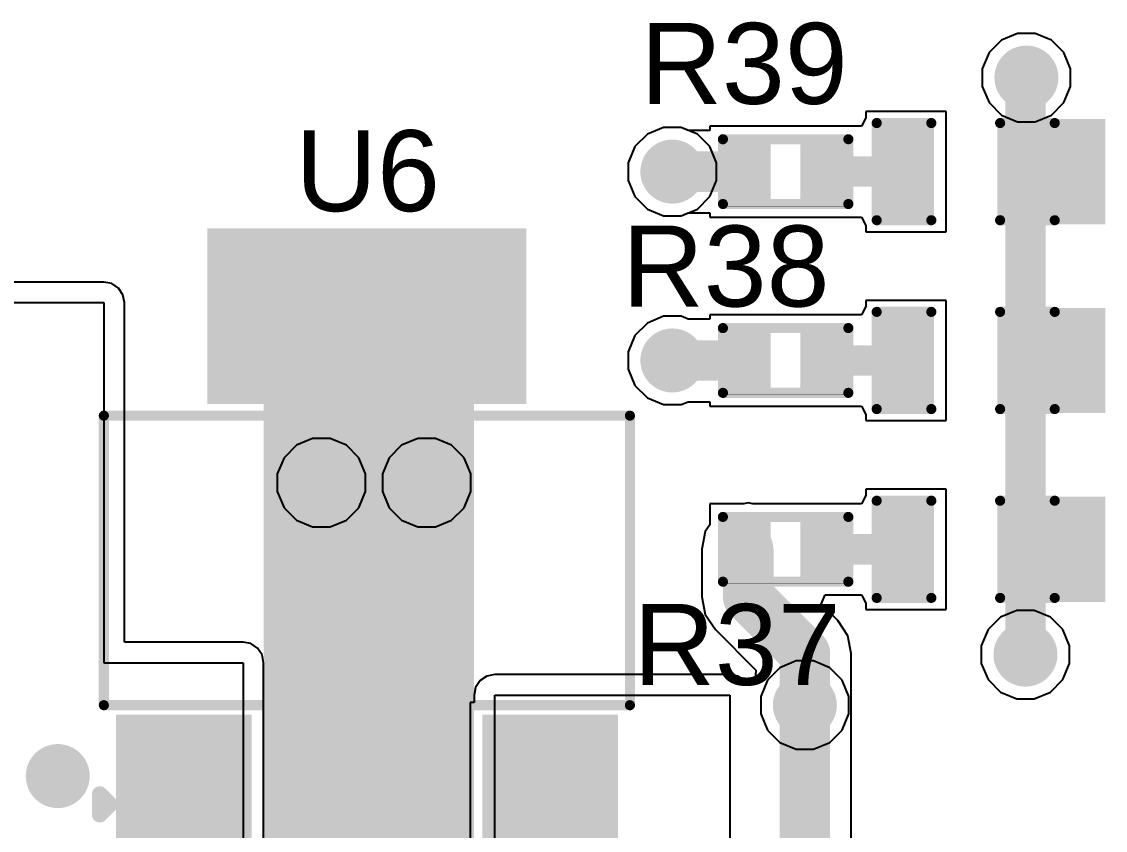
# Model space of a CAD drawing. Header units: millimetres. Extents: x 0 to 5423, y 0 to 5425.
# Drawn here: x 89.95 to 103.56, y 74.2 to 84.34 of the extents above; entities that cross this region are included whole.
import ezdxf

# ---------------------------------------------------------------- set-up
doc = ezdxf.new("R2010")
doc.units = ezdxf.units.MM
for name, color, linetype in [('BottomLayer', 5, 'Continuous'), ('BottomSolder', 6, 'Continuous'), ('TopLayer', 1, 'Continuous'), ('TopOverlay', 2, 'Continuous'), ('TopPaste', 8, 'Continuous'), ('TopSolder', 216, 'Continuous'), ('ViaHoleLayer', 16, 'Continuous')]:
    doc.layers.add(name, color=color, linetype=linetype)
doc.styles.add('Arial', font='', dxfattribs={"height": 0.2})
doc.styles.get('Arial').set_extended_font_data('Arial')

# ---------------------------------------------------------------- blocks, each defined once
blk = doc.blocks.new('LED_0603_15')
at = {"layer": 'TopLayer'}
for points in [[(-0.999998, 0.5000002699999999), (-0.499999, 0.5000002699999999), (-0.499999, -0.5000002699999999), (-0.999998, -0.5000002699999999)], [(0.50000154, 0.5000002699999999), (1.00000054, 0.5000002699999999), (1.00000054, -0.5000002699999999), (0.50000154, -0.5000002699999999)]]:
    blk.add_hatch(color=1, dxfattribs=at).paths.add_polyline_path(points)
at = {"layer": 'TopOverlay'}
blk.add_hatch(color=2, dxfattribs=at).paths.add_polyline_path([(1.11759492, -0.6603822199999999), (1.75258984, -0.6603822199999999), (1.75258984, 0.66041778), (1.11759492, 0.66041778)])
at = {"layer": 'TopPaste'}
for points in [[(-0.999998, 0.5000002699999999), (-0.499999, 0.5000002699999999), (-0.499999, -0.5000002699999999), (-0.999998, -0.5000002699999999)], [(0.50000154, 0.5000002699999999), (1.00000054, 0.5000002699999999), (1.00000054, -0.5000002699999999), (0.50000154, -0.5000002699999999)]]:
    blk.add_hatch(color=8, dxfattribs=at).paths.add_polyline_path(points)
at = {"layer": 'TopSolder'}
for points in [[(-1.101598, 0.6016002699999999), (-0.398399, 0.6016002699999999), (-0.398399, -0.6016002699999999), (-1.101598, -0.6016002699999999)], [(0.39840154, 0.6016002699999999), (1.10160054, 0.6016002699999999), (1.10160054, -0.6016002699999999), (0.39840154, -0.6016002699999999)]]:
    blk.add_hatch(color=216, dxfattribs=at).paths.add_polyline_path(points)
at = {"layer": 'TopOverlay', "const_width": 0.127}
for points in [[(-1.1176, -0.6096), (-1.1176, 0.6096)], [(-1.1176, 0.6096), (-0.4318, 0.6096)], [(0.4318, 0.6096), (1.11760254, 0.6096)], [(1.11760254, -0.6096), (1.11760254, 0.6096)], [(-1.1176, -0.6096), (-0.4318, -0.6096)], [(0.4318, -0.6096), (1.11760254, -0.6096)]]:
    blk.add_lwpolyline(points, dxfattribs=at)
at = {"layer": 'TopOverlay', "const_width": 0.0635}
for points in [[(-1.14935, 0.6096, 1), (-1.08585, 0.6096, 1)], [(-1.14935, 0.6096, 1), (-1.08585, 0.6096, 1)], [(-0.46355, 0.6096, 1), (-0.40005, 0.6096, 1)], [(0.40005, 0.6096, 1), (0.46355, 0.6096, 1)], [(1.08585254, 0.6096, 1), (1.14935254, 0.6096, 1)], [(1.08585254, 0.6096, 1), (1.14935254, 0.6096, 1)], [(-1.14935, -0.6096, 1), (-1.08585, -0.6096, 1)], [(-1.14935, -0.6096, 1), (-1.08585, -0.6096, 1)], [(-0.46355, -0.6096, 1), (-0.40005, -0.6096, 1)], [(0.40005, -0.6096, 1), (0.46355, -0.6096, 1)], [(1.08585254, -0.6096, 1), (1.14935254, -0.6096, 1)], [(1.08585254, -0.6096, 1), (1.14935254, -0.6096, 1)]]:
    blk.add_lwpolyline(points, format="xyb", close=True, dxfattribs=at)
blk = doc.blocks.new('LED_0603_16')
at = {"layer": 'TopLayer'}
for points in [[(-0.999998, 0.5000002699999999), (-0.499999, 0.5000002699999999), (-0.499999, -0.5000002699999999), (-0.999998, -0.5000002699999999)], [(0.50000154, 0.5000002699999999), (1.00000054, 0.5000002699999999), (1.00000054, -0.5000002699999999), (0.50000154, -0.5000002699999999)]]:
    blk.add_hatch(color=1, dxfattribs=at).paths.add_polyline_path(points)
at = {"layer": 'TopOverlay'}
blk.add_hatch(color=2, dxfattribs=at).paths.add_polyline_path([(1.11760254, -0.6604), (1.75259746, -0.6604), (1.75259746, 0.6604), (1.11760254, 0.6604)])
at = {"layer": 'TopPaste'}
for points in [[(-0.999998, 0.5000002699999999), (-0.499999, 0.5000002699999999), (-0.499999, -0.5000002699999999), (-0.999998, -0.5000002699999999)], [(0.50000154, 0.5000002699999999), (1.00000054, 0.5000002699999999), (1.00000054, -0.5000002699999999), (0.50000154, -0.5000002699999999)]]:
    blk.add_hatch(color=8, dxfattribs=at).paths.add_polyline_path(points)
at = {"layer": 'TopSolder'}
for points in [[(-1.101598, 0.6016002699999999), (-0.398399, 0.6016002699999999), (-0.398399, -0.6016002699999999), (-1.101598, -0.6016002699999999)], [(0.39840154, 0.6016002699999999), (1.10160054, 0.6016002699999999), (1.10160054, -0.6016002699999999), (0.39840154, -0.6016002699999999)]]:
    blk.add_hatch(color=216, dxfattribs=at).paths.add_polyline_path(points)
at = {"layer": 'TopOverlay', "const_width": 0.127}
for points in [[(-1.1176, -0.6096), (-1.1176, 0.6096)], [(-1.1176, 0.6096), (-0.4318, 0.6096)], [(0.4318, 0.6096), (1.11760254, 0.6096)], [(1.11760254, -0.6096), (1.11760254, 0.6096)], [(-1.1176, -0.6096), (-0.4318, -0.6096)], [(0.4318, -0.6096), (1.11760254, -0.6096)]]:
    blk.add_lwpolyline(points, dxfattribs=at)
at = {"layer": 'TopOverlay', "const_width": 0.0635}
for points in [[(-1.14935, 0.6096, 1), (-1.08585, 0.6096, 1)], [(-1.14935, 0.6096, 1), (-1.08585, 0.6096, 1)], [(-0.46355, 0.6096, 1), (-0.40005, 0.6096, 1)], [(0.40005, 0.6096, 1), (0.46355, 0.6096, 1)], [(1.08585254, 0.6096, 1), (1.14935254, 0.6096, 1)], [(1.08585254, 0.6096, 1), (1.14935254, 0.6096, 1)], [(-1.14935, -0.6096, 1), (-1.08585, -0.6096, 1)], [(-1.14935, -0.6096, 1), (-1.08585, -0.6096, 1)], [(-0.46355, -0.6096, 1), (-0.40005, -0.6096, 1)], [(0.40005, -0.6096, 1), (0.46355, -0.6096, 1)], [(1.08585254, -0.6096, 1), (1.14935254, -0.6096, 1)], [(1.08585254, -0.6096, 1), (1.14935254, -0.6096, 1)]]:
    blk.add_lwpolyline(points, format="xyb", close=True, dxfattribs=at)
blk = doc.blocks.new('LED_0603_17')
at = {"layer": 'TopLayer'}
for points in [[(-0.999998, 0.5000002699999999), (-0.499999, 0.5000002699999999), (-0.499999, -0.5000002699999999), (-0.999998, -0.5000002699999999)], [(0.50000154, 0.5000002699999999), (1.00000054, 0.5000002699999999), (1.00000054, -0.5000002699999999), (0.50000154, -0.5000002699999999)]]:
    blk.add_hatch(color=1, dxfattribs=at).paths.add_polyline_path(points)
at = {"layer": 'TopOverlay'}
blk.add_hatch(color=2, dxfattribs=at).paths.add_polyline_path([(1.11760254, -0.6604), (1.75259746, -0.6604), (1.75259746, 0.6604), (1.11760254, 0.6604)])
at = {"layer": 'TopPaste'}
for points in [[(-0.999998, 0.5000002699999999), (-0.499999, 0.5000002699999999), (-0.499999, -0.5000002699999999), (-0.999998, -0.5000002699999999)], [(0.50000154, 0.5000002699999999), (1.00000054, 0.5000002699999999), (1.00000054, -0.5000002699999999), (0.50000154, -0.5000002699999999)]]:
    blk.add_hatch(color=8, dxfattribs=at).paths.add_polyline_path(points)
at = {"layer": 'TopSolder'}
for points in [[(-1.101598, 0.6016002699999999), (-0.398399, 0.6016002699999999), (-0.398399, -0.6016002699999999), (-1.101598, -0.6016002699999999)], [(0.39840154, 0.6016002699999999), (1.10160054, 0.6016002699999999), (1.10160054, -0.6016002699999999), (0.39840154, -0.6016002699999999)]]:
    blk.add_hatch(color=216, dxfattribs=at).paths.add_polyline_path(points)
at = {"layer": 'TopOverlay', "const_width": 0.127}
for points in [[(-1.1176, -0.6096), (-1.1176, 0.6096)], [(-1.1176, 0.6096), (-0.4318, 0.6096)], [(0.4318, 0.6096), (1.11760254, 0.6096)], [(1.11760254, -0.6096), (1.11760254, 0.6096)], [(-1.1176, -0.6096), (-0.4318, -0.6096)], [(0.4318, -0.6096), (1.11760254, -0.6096)]]:
    blk.add_lwpolyline(points, dxfattribs=at)
at = {"layer": 'TopOverlay', "const_width": 0.0635}
for points in [[(-1.14935, 0.6096, 1), (-1.08585, 0.6096, 1)], [(-1.14935, 0.6096, 1), (-1.08585, 0.6096, 1)], [(-0.46355, 0.6096, 1), (-0.40005, 0.6096, 1)], [(0.40005, 0.6096, 1), (0.46355, 0.6096, 1)], [(1.08585254, 0.6096, 1), (1.14935254, 0.6096, 1)], [(1.08585254, 0.6096, 1), (1.14935254, 0.6096, 1)], [(-1.14935, -0.6096, 1), (-1.08585, -0.6096, 1)], [(-1.14935, -0.6096, 1), (-1.08585, -0.6096, 1)], [(-0.46355, -0.6096, 1), (-0.40005, -0.6096, 1)], [(0.40005, -0.6096, 1), (0.46355, -0.6096, 1)], [(1.08585254, -0.6096, 1), (1.14935254, -0.6096, 1)], [(1.08585254, -0.6096, 1), (1.14935254, -0.6096, 1)]]:
    blk.add_lwpolyline(points, format="xyb", close=True, dxfattribs=at)
blk = doc.blocks.new('SOT__223_31')
at = {"layer": 'TopLayer'}
for points in [[(-1.90000001, 4.05000206), (1.90000001, 4.05000206), (1.90000001, 2.05000098), (-1.90000001, 2.05000098)], [(-3.05000025, -2.04999844), (-1.55000071, -2.04999844), (-1.55000071, -4.04999952), (-3.05000025, -4.04999952)], [(-0.74999977, -2.04999844), (0.74999977, -2.04999844), (0.74999977, -4.04999952), (-0.74999977, -4.04999952)], [(1.55000071, -2.04999844), (3.05000025, -2.04999844), (3.05000025, -4.04999952), (1.55000071, -4.04999952)]]:
    blk.add_hatch(color=1, dxfattribs=at).paths.add_polyline_path(points)
at = {"layer": 'TopPaste'}
for points in [[(-1.90000001, 4.05000206), (1.90000001, 4.05000206), (1.90000001, 2.05000098), (-1.90000001, 2.05000098)], [(-3.05000025, -2.04999844), (-1.55000071, -2.04999844), (-1.55000071, -4.04999952), (-3.05000025, -4.04999952)], [(-0.74999977, -2.04999844), (0.74999977, -2.04999844), (0.74999977, -4.04999952), (-0.74999977, -4.04999952)], [(1.55000071, -2.04999844), (3.05000025, -2.04999844), (3.05000025, -4.04999952), (1.55000071, -4.04999952)]]:
    blk.add_hatch(color=8, dxfattribs=at).paths.add_polyline_path(points)
at = {"layer": 'TopSolder'}
for points in [[(-2.00160001, 4.15160206), (2.00160001, 4.15160206), (2.00160001, 1.94840098), (-2.00160001, 1.94840098)], [(-3.15160025, -1.94839844), (-1.44840071, -1.94839844), (-1.44840071, -4.15159952), (-3.15160025, -4.15159952)], [(-0.85159977, -1.94839844), (0.85159977, -1.94839844), (0.85159977, -4.15159952), (-0.85159977, -4.15159952)], [(1.44840071, -1.94839844), (3.15160025, -1.94839844), (3.15160025, -4.15159952), (1.44840071, -4.15159952)]]:
    blk.add_hatch(color=216, dxfattribs=at).paths.add_polyline_path(points)
at = {"layer": 'TopOverlay'}
for points, const_width in [([(-3.302, -1.8288), (-3.302, 1.8034)], 0.127), ([(-3.302, 1.8034), (3.302, 1.8034)], 0.127), ([(3.302, -1.8288), (3.302, 1.8034)], 0.127), ([(-3.302, -1.8288), (3.302, -1.8288)], 0.127), ([(-3.3528, -3.2004), (-3.3528, -2.9464)], 0.1999996), ([(-3.3528, -2.9464), (-3.2258, -3.0734)], 0.1999996), ([(-3.3528, -3.2004), (-3.2258, -3.0734)], 0.1999996)]:
    blk.add_lwpolyline(points, dxfattribs=dict(at, const_width=const_width))
for points, const_width in [([(-3.33375, 1.8034, 1), (-3.27025, 1.8034, 1)], 0.0635), ([(-3.33375, 1.8034, 1), (-3.27025, 1.8034, 1)], 0.0635), ([(3.27025, 1.8034, 1), (3.33375, 1.8034, 1)], 0.0635), ([(3.27025, 1.8034, 1), (3.33375, 1.8034, 1)], 0.0635), ([(-3.33375, -1.8288, 1), (-3.27025, -1.8288, 1)], 0.0635), ([(-3.33375, -1.8288, 1), (-3.27025, -1.8288, 1)], 0.0635), ([(3.27025, -1.8288, 1), (3.33375, -1.8288, 1)], 0.0635), ([(3.27025, -1.8288, 1), (3.33375, -1.8288, 1)], 0.0635), ([(-3.4027999, -2.9464, 1), (-3.3028001, -2.9464, 1)], 0.0999998), ([(-3.4027999, -2.9464, 1), (-3.3028001, -2.9464, 1)], 0.0999998), ([(-3.2757999, -3.0734, 1), (-3.1758001, -3.0734, 1)], 0.0999998), ([(-3.2757999, -3.0734, 1), (-3.1758001, -3.0734, 1)], 0.0999998), ([(-3.4027999, -3.2004, 1), (-3.3028001, -3.2004, 1)], 0.0999998), ([(-3.4027999, -3.2004, 1), (-3.3028001, -3.2004, 1)], 0.0999998)]:
    blk.add_lwpolyline(points, format="xyb", close=True, dxfattribs=dict(at, const_width=const_width))
blk = doc.blocks.new('R___0402_264')
at = {"layer": 'TopLayer'}
for points in [[(-0.6985, -0.3175), (-0.6985, 0.3175), (-0.2412999999999999, 0.3175), (-0.2413, -0.3175)], [(0.2412999999999999, -0.3175), (0.2413, 0.3175), (0.6985, 0.3175), (0.6985, -0.3175)]]:
    blk.add_hatch(color=1, dxfattribs=at).paths.add_polyline_path(points)
at = {"layer": 'TopPaste'}
for points in [[(-0.6985, -0.3175), (-0.6985, 0.3175), (-0.2412999999999999, 0.3175), (-0.2413, -0.3175)], [(0.2412999999999999, -0.3175), (0.2413, 0.3175), (0.6985, 0.3175), (0.6985, -0.3175)]]:
    blk.add_hatch(color=8, dxfattribs=at).paths.add_polyline_path(points)
at = {"layer": 'TopSolder'}
for points in [[(-0.75350116, -0.37250116), (-0.75350116, 0.37250116), (-0.1862988399999999, 0.37250116), (-0.18629884, -0.37250116)], [(0.1862988399999999, -0.37250116), (0.18629884, 0.37250116), (0.75350116, 0.37250116), (0.75350116, -0.37250116)]]:
    blk.add_hatch(color=216, dxfattribs=at).paths.add_polyline_path(points)
at = {"layer": 'TopOverlay'}
for points, const_width in [([(-0.7874, 0.4064), (0.7874, 0.4064)], 0.127), ([(-0.7874, -0.4064), (-0.7874, 0.4064)], 0.127), ([(0.7874, -0.4064), (0.7874, 0.4064)], 0.127), ([(-0.7874, -0.4064), (0.7874, -0.4064)], 0.127), ([(-0.8128, -0.4318), (0.8128, -0.4318)], 0.0032258)]:
    blk.add_lwpolyline(points, dxfattribs=dict(at, const_width=const_width))
for points, const_width in [([(-0.8191499999999999, 0.4064, 1), (-0.7556499999999999, 0.4064, 1)], 0.0635), ([(-0.8191499999999999, 0.4064, 1), (-0.7556499999999999, 0.4064, 1)], 0.0635), ([(0.7556499999999999, 0.4064, 1), (0.8191499999999999, 0.4064, 1)], 0.0635), ([(0.7556499999999999, 0.4064, 1), (0.8191499999999999, 0.4064, 1)], 0.0635), ([(-0.8191499999999999, -0.4064, 1), (-0.7556499999999999, -0.4064, 1)], 0.0635), ([(-0.8191499999999999, -0.4064, 1), (-0.7556499999999999, -0.4064, 1)], 0.0635), ([(0.7556499999999999, -0.4064, 1), (0.8191499999999999, -0.4064, 1)], 0.0635), ([(0.7556499999999999, -0.4064, 1), (0.8191499999999999, -0.4064, 1)], 0.0635), ([(-0.81360518, -0.4318, 1), (-0.8119948199999999, -0.4318, 1)], 0.0016129), ([(0.8119948199999999, -0.4318, 1), (0.81360518, -0.4318, 1)], 0.0016129)]:
    blk.add_lwpolyline(points, format="xyb", close=True, dxfattribs=dict(at, const_width=const_width))
blk = doc.blocks.new('R___0402_265')
at = {"layer": 'TopLayer'}
for points in [[(-0.6985, -0.3175), (-0.6985, 0.3175), (-0.2412999999999999, 0.3175), (-0.2413, -0.3175)], [(0.2412999999999999, -0.3175), (0.2413, 0.3175), (0.6985, 0.3175), (0.6985, -0.3175)]]:
    blk.add_hatch(color=1, dxfattribs=at).paths.add_polyline_path(points)
at = {"layer": 'TopPaste'}
for points in [[(-0.6985, -0.3175), (-0.6985, 0.3175), (-0.2412999999999999, 0.3175), (-0.2413, -0.3175)], [(0.2412999999999999, -0.3175), (0.2413, 0.3175), (0.6985, 0.3175), (0.6985, -0.3175)]]:
    blk.add_hatch(color=8, dxfattribs=at).paths.add_polyline_path(points)
at = {"layer": 'TopSolder'}
for points in [[(-0.75350116, -0.37250116), (-0.75350116, 0.37250116), (-0.1862988399999999, 0.37250116), (-0.18629884, -0.37250116)], [(0.1862988399999999, -0.37250116), (0.18629884, 0.37250116), (0.75350116, 0.37250116), (0.75350116, -0.37250116)]]:
    blk.add_hatch(color=216, dxfattribs=at).paths.add_polyline_path(points)
at = {"layer": 'TopOverlay'}
for points, const_width in [([(-0.7874, 0.4064), (0.7874, 0.4064)], 0.127), ([(-0.7874, -0.4064), (-0.7874, 0.4064)], 0.127), ([(0.7874, -0.4064), (0.7874, 0.4064)], 0.127), ([(-0.7874, -0.4064), (0.7874, -0.4064)], 0.127), ([(-0.8128, -0.4318), (0.8128, -0.4318)], 0.0032258)]:
    blk.add_lwpolyline(points, dxfattribs=dict(at, const_width=const_width))
for points, const_width in [([(-0.8191499999999999, 0.4064, 1), (-0.7556499999999999, 0.4064, 1)], 0.0635), ([(-0.8191499999999999, 0.4064, 1), (-0.7556499999999999, 0.4064, 1)], 0.0635), ([(0.7556499999999999, 0.4064, 1), (0.8191499999999999, 0.4064, 1)], 0.0635), ([(0.7556499999999999, 0.4064, 1), (0.8191499999999999, 0.4064, 1)], 0.0635), ([(-0.8191499999999999, -0.4064, 1), (-0.7556499999999999, -0.4064, 1)], 0.0635), ([(-0.8191499999999999, -0.4064, 1), (-0.7556499999999999, -0.4064, 1)], 0.0635), ([(0.7556499999999999, -0.4064, 1), (0.8191499999999999, -0.4064, 1)], 0.0635), ([(0.7556499999999999, -0.4064, 1), (0.8191499999999999, -0.4064, 1)], 0.0635), ([(-0.81360518, -0.4318, 1), (-0.8119948199999999, -0.4318, 1)], 0.0016129), ([(0.8119948199999999, -0.4318, 1), (0.81360518, -0.4318, 1)], 0.0016129)]:
    blk.add_lwpolyline(points, format="xyb", close=True, dxfattribs=dict(at, const_width=const_width))
blk = doc.blocks.new('R___0402_266')
at = {"layer": 'TopLayer'}
for points in [[(-0.6985, -0.3175), (-0.6985, 0.3175), (-0.2412999999999999, 0.3175), (-0.2413, -0.3175)], [(0.2412999999999999, -0.3175), (0.2413, 0.3175), (0.6985, 0.3175), (0.6985, -0.3175)]]:
    blk.add_hatch(color=1, dxfattribs=at).paths.add_polyline_path(points)
at = {"layer": 'TopPaste'}
for points in [[(-0.6985, -0.3175), (-0.6985, 0.3175), (-0.2412999999999999, 0.3175), (-0.2413, -0.3175)], [(0.2412999999999999, -0.3175), (0.2413, 0.3175), (0.6985, 0.3175), (0.6985, -0.3175)]]:
    blk.add_hatch(color=8, dxfattribs=at).paths.add_polyline_path(points)
at = {"layer": 'TopSolder'}
for points in [[(-0.75350116, -0.37250116), (-0.75350116, 0.37250116), (-0.1862988399999999, 0.37250116), (-0.18629884, -0.37250116)], [(0.1862988399999999, -0.37250116), (0.18629884, 0.37250116), (0.75350116, 0.37250116), (0.75350116, -0.37250116)]]:
    blk.add_hatch(color=216, dxfattribs=at).paths.add_polyline_path(points)
at = {"layer": 'TopOverlay'}
for points, const_width in [([(-0.7874, 0.4064), (0.7874, 0.4064)], 0.127), ([(-0.7874, -0.4064), (-0.7874, 0.4064)], 0.127), ([(0.7874, -0.4064), (0.7874, 0.4064)], 0.127), ([(-0.7874, -0.4064), (0.7874, -0.4064)], 0.127), ([(-0.8128, -0.4318), (0.8128, -0.4318)], 0.0032258)]:
    blk.add_lwpolyline(points, dxfattribs=dict(at, const_width=const_width))
for points, const_width in [([(-0.8191499999999999, 0.4064, 1), (-0.7556499999999999, 0.4064, 1)], 0.0635), ([(-0.8191499999999999, 0.4064, 1), (-0.7556499999999999, 0.4064, 1)], 0.0635), ([(0.7556499999999999, 0.4064, 1), (0.8191499999999999, 0.4064, 1)], 0.0635), ([(0.7556499999999999, 0.4064, 1), (0.8191499999999999, 0.4064, 1)], 0.0635), ([(-0.8191499999999999, -0.4064, 1), (-0.7556499999999999, -0.4064, 1)], 0.0635), ([(-0.8191499999999999, -0.4064, 1), (-0.7556499999999999, -0.4064, 1)], 0.0635), ([(0.7556499999999999, -0.4064, 1), (0.8191499999999999, -0.4064, 1)], 0.0635), ([(0.7556499999999999, -0.4064, 1), (0.8191499999999999, -0.4064, 1)], 0.0635), ([(-0.81360518, -0.4318, 1), (-0.8119948199999999, -0.4318, 1)], 0.0016129), ([(0.8119948199999999, -0.4318, 1), (0.81360518, -0.4318, 1)], 0.0016129)]:
    blk.add_lwpolyline(points, format="xyb", close=True, dxfattribs=dict(at, const_width=const_width))

msp = doc.modelspace()

# ---------------------------------------------------------------- hatches: boundary and pattern name
at = {"layer": 'BottomLayer'}
h = msp.add_hatch(color=5, dxfattribs=at)
edge = h.paths.add_edge_path()
edge.add_arc((102.5652127, 83.6422127), 0.2999994, 0, 360)
h = msp.add_hatch(color=5, dxfattribs=at)
edge = h.paths.add_edge_path()
edge.add_arc((98.1202127, 82.46237253999999), 0.2999994, 0, 360)
h = msp.add_hatch(color=5, dxfattribs=at)
edge = h.paths.add_edge_path()
edge.add_arc((98.1202127, 80.09327389999999), 0.2999994, 0, 360)
h = msp.add_hatch(color=5, dxfattribs=at)
edge = h.paths.add_edge_path()
edge.add_arc((93.71483924, 78.55999274), 0.2999994, 0, 360)
h = msp.add_hatch(color=5, dxfattribs=at)
edge = h.paths.add_edge_path()
edge.add_arc((95.0356367, 78.55999274), 0.2999994, 0, 360)
h = msp.add_hatch(color=5, dxfattribs=at)
edge = h.paths.add_edge_path()
edge.add_arc((102.55321374, 76.4032127), 0.2999994, 0, 360)
h = msp.add_hatch(color=5, dxfattribs=at)
edge = h.paths.add_edge_path()
edge.add_arc((99.7839127, 75.76931252), 0.2999994, 0, 360)
h = msp.add_hatch(color=5, dxfattribs=at)
edge = h.paths.add_edge_path()
edge.add_arc((90.40504398, 74.87949717999999), 0.2999994, 0, 360)
at = {"layer": 'BottomSolder'}
h = msp.add_hatch(color=6, dxfattribs=at)
edge = h.paths.add_edge_path()
edge.add_arc((102.5652127, 83.6422127), 0.4015993999999999, 0, 360)
h = msp.add_hatch(color=6, dxfattribs=at)
edge = h.paths.add_edge_path()
edge.add_arc((98.1202127, 82.46237253999999), 0.4015993999999999, 0, 360)
h = msp.add_hatch(color=6, dxfattribs=at)
edge = h.paths.add_edge_path()
edge.add_arc((98.1202127, 80.09327389999999), 0.4015993999999999, 0, 360)
h = msp.add_hatch(color=6, dxfattribs=at)
edge = h.paths.add_edge_path()
edge.add_arc((93.71483924, 78.55999274), 0.4015993999999999, 0, 360)
h = msp.add_hatch(color=6, dxfattribs=at)
edge = h.paths.add_edge_path()
edge.add_arc((95.0356367, 78.55999274), 0.4015993999999999, 0, 360)
h = msp.add_hatch(color=6, dxfattribs=at)
edge = h.paths.add_edge_path()
edge.add_arc((102.55321374, 76.4032127), 0.4015993999999999, 0, 360)
h = msp.add_hatch(color=6, dxfattribs=at)
edge = h.paths.add_edge_path()
edge.add_arc((99.7839127, 75.76931252), 0.4015993999999999, 0, 360)
h = msp.add_hatch(color=6, dxfattribs=at)
edge = h.paths.add_edge_path()
edge.add_arc((90.40504398, 74.87949717999999), 0.4015993999999999, 0, 360)
at = {"layer": 'TopLayer'}
h = msp.add_hatch(color=1, dxfattribs=at)
edge = h.paths.add_edge_path()
edge.add_arc((102.5652127, 83.6422127), 0.2999994, 0, 360)
h = msp.add_hatch(color=1, dxfattribs=at)
edge = h.paths.add_edge_path()
edge.add_arc((98.1202127, 82.46237253999999), 0.2999994, 0, 360)
h = msp.add_hatch(color=1, dxfattribs=at)
edge = h.paths.add_edge_path()
edge.add_arc((98.1202127, 80.09327389999999), 0.2999994, 0, 360)
msp.add_hatch(color=1, dxfattribs=at).paths.add_polyline_path([(92.9894127, 70.8412858), (95.6310127, 70.8412858), (95.6310127, 80.21321016), (92.9894127, 80.21321016)])
h = msp.add_hatch(color=1, dxfattribs=at)
edge = h.paths.add_edge_path()
edge.add_arc((93.71483924, 78.55999274), 0.2999994, 0, 360)
h = msp.add_hatch(color=1, dxfattribs=at)
edge = h.paths.add_edge_path()
edge.add_arc((95.0356367, 78.55999274), 0.2999994, 0, 360)
h = msp.add_hatch(color=1, dxfattribs=at)
edge = h.paths.add_edge_path()
edge.add_arc((102.55321374, 76.4032127), 0.2999994, 0, 360)
h = msp.add_hatch(color=1, dxfattribs=at)
edge = h.paths.add_edge_path()
edge.add_arc((99.7839127, 75.76931252), 0.2999994, 0, 360)
h = msp.add_hatch(color=1, dxfattribs=at)
edge = h.paths.add_edge_path()
edge.add_arc((90.40504398, 74.87949717999999), 0.2999994, 0, 360)
at = {"layer": 'TopSolder'}
h = msp.add_hatch(color=216, dxfattribs=at)
edge = h.paths.add_edge_path()
edge.add_arc((102.5652127, 83.6422127), 0.4015993999999999, 0, 360)
h = msp.add_hatch(color=216, dxfattribs=at)
edge = h.paths.add_edge_path()
edge.add_arc((98.1202127, 82.46237253999999), 0.4015993999999999, 0, 360)
h = msp.add_hatch(color=216, dxfattribs=at)
edge = h.paths.add_edge_path()
edge.add_arc((98.1202127, 80.09327389999999), 0.4015993999999999, 0, 360)
h = msp.add_hatch(color=216, dxfattribs=at)
edge = h.paths.add_edge_path()
edge.add_arc((93.71483924, 78.55999274), 0.4015993999999999, 0, 360)
h = msp.add_hatch(color=216, dxfattribs=at)
edge = h.paths.add_edge_path()
edge.add_arc((95.0356367, 78.55999274), 0.4015993999999999, 0, 360)
h = msp.add_hatch(color=216, dxfattribs=at)
edge = h.paths.add_edge_path()
edge.add_arc((102.55321374, 76.4032127), 0.4015993999999999, 0, 360)
h = msp.add_hatch(color=216, dxfattribs=at)
edge = h.paths.add_edge_path()
edge.add_arc((99.7839127, 75.76931252), 0.4015993999999999, 0, 360)
h = msp.add_hatch(color=216, dxfattribs=at)
edge = h.paths.add_edge_path()
edge.add_arc((90.40504398, 74.87949717999999), 0.4015993999999999, 0, 360)
at = {"layer": 'ViaHoleLayer'}
h = msp.add_hatch(color=16, dxfattribs=at)
edge = h.paths.add_edge_path()
edge.add_arc((102.5652127, 83.6422127), 0.1499997, 0, 360)
h = msp.add_hatch(color=16, dxfattribs=at)
edge = h.paths.add_edge_path()
edge.add_arc((98.1202127, 82.46237253999999), 0.1499997, 0, 360)
h = msp.add_hatch(color=16, dxfattribs=at)
edge = h.paths.add_edge_path()
edge.add_arc((98.1202127, 80.09327389999999), 0.1499997, 0, 360)
h = msp.add_hatch(color=16, dxfattribs=at)
edge = h.paths.add_edge_path()
edge.add_arc((93.71483924, 78.55999274), 0.1499997, 0, 360)
h = msp.add_hatch(color=16, dxfattribs=at)
edge = h.paths.add_edge_path()
edge.add_arc((95.0356367, 78.55999274), 0.1499997, 0, 360)
h = msp.add_hatch(color=16, dxfattribs=at)
edge = h.paths.add_edge_path()
edge.add_arc((102.55321374, 76.4032127), 0.1499997, 0, 360)
h = msp.add_hatch(color=16, dxfattribs=at)
edge = h.paths.add_edge_path()
edge.add_arc((99.7839127, 75.76931252), 0.1499997, 0, 360)
h = msp.add_hatch(color=16, dxfattribs=at)
edge = h.paths.add_edge_path()
edge.add_arc((90.40504398, 74.87949717999999), 0.1499997, 0, 360)

# ---------------------------------------------------------------- linework, layer by layer
at = {"layer": 'BottomLayer'}
for p, q in [((102.25139824, 84.1118714), (102.095554, 83.95602715999999)), ((102.4550148, 84.1962121), (102.25139824, 84.1118714)), ((102.6754106, 84.1962121), (102.4550148, 84.1962121)), ((102.87902716, 84.1118714), (102.6754106, 84.1962121)), ((103.0348714, 83.95602715999999), (102.87902716, 84.1118714)), ((102.095554, 83.95602715999999), (102.0112133, 83.75241059999999)), ((103.1192121, 83.75241059999999), (103.0348714, 83.95602715999999)), ((102.0112133, 83.75241059999999), (102.0112133, 83.5320148)), ((103.1192121, 83.5320148), (103.1192121, 83.75241059999999)), ((102.0112133, 83.5320148), (102.095554, 83.32839824)), ((103.0348714, 83.32839824), (103.1192121, 83.5320148)), ((102.095554, 83.32839824), (102.25139824, 83.17255399999999)), ((102.87902716, 83.17255399999999), (103.0348714, 83.32839824)), ((102.25139824, 83.17255399999999), (102.4550148, 83.0882133)), ((102.6754106, 83.0882133), (102.87902716, 83.17255399999999)), ((98.0100148, 83.01637194), (97.80639824, 82.93203123999999)), ((98.23041059999998, 83.01637194), (98.0100148, 83.01637194)), ((98.43402716, 82.93203123999999), (98.23041059999998, 83.01637194)), ((102.4550148, 83.0882133), (102.6754106, 83.0882133)), ((97.80639824, 82.93203123999999), (97.650554, 82.776187)), ((98.58987139999999, 82.776187), (98.43402716, 82.93203123999999)), ((97.650554, 82.776187), (97.5662133, 82.57257043999999)), ((98.67421209999999, 82.57257043999999), (98.58987139999999, 82.776187)), ((97.5662133, 82.57257043999999), (97.5662133, 82.35217464)), ((98.67421209999999, 82.35217464), (98.67421209999999, 82.57257043999999)), ((97.5662133, 82.35217464), (97.650554, 82.14855807999999)), ((98.58987139999999, 82.14855807999999), (98.67421209999999, 82.35217464)), ((97.650554, 82.14855807999999), (97.80639824, 81.99271384)), ((98.43402716, 81.99271384), (98.58987139999999, 82.14855807999999)), ((97.80639824, 81.99271384), (98.0100148, 81.90837314)), ((98.0100148, 81.90837314), (98.23041059999998, 81.90837314)), ((98.23041059999998, 81.90837314), (98.43402716, 81.99271384)), ((93.60464133999999, 79.11399214), (93.40102478, 79.02965144)), ((93.82503713999999, 79.11399214), (93.60464133999999, 79.11399214)), ((94.02865369999999, 79.02965144), (93.82503713999999, 79.11399214)), ((94.9254388, 79.11399214), (94.72182224, 79.02965144)), ((95.1458346, 79.11399214), (94.9254388, 79.11399214)), ((95.34945115999999, 79.02965144), (95.1458346, 79.11399214)), ((93.40102478, 79.02965144), (93.24518053999999, 78.8738072)), ((94.18449794, 78.8738072), (94.02865369999999, 79.02965144)), ((94.72182224, 79.02965144), (94.56597799999999, 78.8738072)), ((95.5052954, 78.8738072), (95.34945115999999, 79.02965144)), ((93.24518053999999, 78.8738072), (93.16083984, 78.67019063999999)), ((94.26883864, 78.67019063999999), (94.18449794, 78.8738072)), ((94.56597799999999, 78.8738072), (94.48163729999999, 78.67019063999999)), ((95.58963609999999, 78.67019063999999), (95.5052954, 78.8738072)), ((93.16083984, 78.67019063999999), (93.16083984, 78.44979484)), ((94.26883864, 78.44979484), (94.26883864, 78.67019063999999)), ((94.48163729999999, 78.67019063999999), (94.48163729999999, 78.44979484)), ((95.58963609999999, 78.44979484), (95.58963609999999, 78.67019063999999)), ((93.16083984, 78.44979484), (93.24518053999999, 78.24617828)), ((94.18449794, 78.24617828), (94.26883864, 78.44979484)), ((94.48163729999999, 78.44979484), (94.56597799999999, 78.24617828)), ((95.5052954, 78.24617828), (95.58963609999999, 78.44979484)), ((93.24518053999999, 78.24617828), (93.40102478, 78.09033404)), ((94.02865369999999, 78.09033404), (94.18449794, 78.24617828)), ((94.56597799999999, 78.24617828), (94.72182224, 78.09033404)), ((95.34945115999999, 78.09033404), (95.5052954, 78.24617828)), ((93.40102478, 78.09033404), (93.60464133999999, 78.00599334)), ((93.82503713999999, 78.00599334), (94.02865369999999, 78.09033404)), ((94.72182224, 78.09033404), (94.9254388, 78.00599334)), ((95.1458346, 78.00599334), (95.34945115999999, 78.09033404)), ((93.60464133999999, 78.00599334), (93.82503713999999, 78.00599334)), ((94.9254388, 78.00599334), (95.1458346, 78.00599334)), ((102.23939928, 76.8728714), (102.08355504, 76.71702716)), ((102.44301584, 76.95721209999999), (102.23939928, 76.8728714)), ((102.66341164, 76.95721209999999), (102.44301584, 76.95721209999999)), ((102.8670282, 76.8728714), (102.66341164, 76.95721209999999)), ((103.02287244, 76.71702716), (102.8670282, 76.8728714)), ((102.08355504, 76.71702716), (101.99921434, 76.51341059999999)), ((103.10721314, 76.51341059999999), (103.02287244, 76.71702716)), ((101.99921434, 76.51341059999999), (101.99921434, 76.2930148)), ((103.10721314, 76.2930148), (103.10721314, 76.51341059999999)), ((99.6737148, 76.32331192), (99.47009824, 76.23897122)), ((99.89411059999999, 76.32331192), (99.6737148, 76.32331192)), ((100.09772716, 76.23897122), (99.89411059999999, 76.32331192)), ((99.47009824, 76.23897122), (99.314254, 76.08312697999999)), ((100.2535714, 76.08312697999999), (100.09772716, 76.23897122)), ((101.99921434, 76.2930148), (102.08355504, 76.08939824)), ((103.02287244, 76.08939824), (103.10721314, 76.2930148)), ((99.314254, 76.08312697999999), (99.22991329999999, 75.87951042)), ((100.3379121, 75.87951042), (100.2535714, 76.08312697999999)), ((102.08355504, 76.08939824), (102.23939928, 75.933554)), ((102.8670282, 75.933554), (103.02287244, 76.08939824)), ((102.23939928, 75.933554), (102.44301584, 75.8492133)), ((102.66341164, 75.8492133), (102.8670282, 75.933554)), ((99.22991329999999, 75.87951042), (99.22991329999999, 75.65911462)), ((100.3379121, 75.65911462), (100.3379121, 75.87951042)), ((102.44301584, 75.8492133), (102.66341164, 75.8492133)), ((99.22991329999999, 75.65911462), (99.314254, 75.45549806)), ((100.2535714, 75.45549806), (100.3379121, 75.65911462)), ((99.314254, 75.45549806), (99.47009824, 75.29965381999999)), ((100.09772716, 75.29965381999999), (100.2535714, 75.45549806)), ((99.47009824, 75.29965381999999), (99.6737148, 75.21531311999999)), ((99.89411059999999, 75.21531311999999), (100.09772716, 75.29965381999999)), ((99.6737148, 75.21531311999999), (99.89411059999999, 75.21531311999999))]:
    msp.add_line(p, q, dxfattribs=at)
at = {"layer": 'TopLayer'}
for p, q in [((100.54921724, 83.13829956000001), (100.49511016, 83.03370998)), ((101.55721624, 83.21620897999999), (100.54921724, 83.21620897999999)), ((100.54921724, 83.21620897999999), (100.54921724, 83.13829956000001)), ((101.55721624, 81.70821097999999), (101.55721624, 83.21620897999999)), ((98.0100148, 83.01637194), (97.80639824, 82.93203123999999)), ((98.23041059999998, 83.01637194), (98.0100148, 83.01637194)), ((98.31782978, 82.9801617), (98.23041059999998, 83.01637194)), ((100.49511016, 83.03370998), (98.59011269999999, 83.03370998)), ((98.59011269999999, 83.03370998), (98.59011269999999, 82.9801617)), ((97.80639824, 82.93203123999999), (97.650554, 82.776187)), ((98.59011269999999, 82.9801617), (98.31782978, 82.9801617)), ((97.650554, 82.776187), (97.5662133, 82.57257043999999)), ((97.5662133, 82.57257043999999), (97.5662133, 82.35217464)), ((97.5662133, 82.35217464), (97.650554, 82.14855807999999)), ((97.650554, 82.14855807999999), (97.80639824, 81.99271384)), ((97.80639824, 81.99271384), (98.0100148, 81.90837314)), ((98.0100148, 81.90837314), (98.23041059999998, 81.90837314)), ((98.23041059999998, 81.90837314), (98.31704492, 81.94425826)), ((98.31704492, 81.94425826), (98.59011269999999, 81.94425826)), ((98.59011269999999, 81.94425826), (98.59011269999999, 81.89070998)), ((98.59011269999999, 81.89070998), (100.49511016, 81.89070998)), ((100.49511016, 81.89070998), (100.54921724, 81.7861204)), ((100.54921724, 81.7861204), (100.54921724, 81.70821097999999)), ((100.54921724, 81.70821097999999), (101.55721624, 81.70821097999999)), ((90.98363566, 81.07735371999999), (87.16032098, 81.0773715)), ((91.08274138, 81.05764078), (90.98363566, 81.07735371999999)), ((91.1667595, 81.0015017), (91.08274138, 81.05764078)), ((91.22289857999999, 80.91748358), (91.1667595, 81.0015017)), ((87.16032098, 80.81839563999999), (90.98363566, 80.81837786)), ((90.98363566, 80.81837786), (90.98363566, 76.30161269999999)), ((91.24261152, 80.81837786), (91.22289857999999, 80.91748358)), ((91.24261152, 76.56058856), (91.24261152, 80.81837786)), ((101.5572137, 80.84711033999999), (100.5492147, 80.84711033999999)), ((100.5492147, 80.84711033999999), (100.5492147, 80.76920346)), ((101.5572137, 79.33911234), (101.5572137, 80.84711033999999)), ((100.5492147, 80.76920346), (100.49511016, 80.66461134)), ((97.80639824, 80.5629326), (97.650554, 80.40708835999999)), ((98.0100148, 80.6472733), (97.80639824, 80.5629326)), ((98.23041059999998, 80.6472733), (98.0100148, 80.6472733)), ((98.31782978, 80.61106306), (98.23041059999998, 80.6472733)), ((98.59011269999999, 80.61106306), (98.31782978, 80.61106306)), ((100.49511016, 80.66461134), (98.59011269999999, 80.66461134)), ((98.59011269999999, 80.66461134), (98.59011269999999, 80.61106306)), ((97.650554, 80.40708835999999), (97.5662133, 80.2034718)), ((97.5662133, 80.2034718), (97.5662133, 79.983076)), ((97.5662133, 79.983076), (97.650554, 79.77945944)), ((97.650554, 79.77945944), (97.80639824, 79.62361519999999)), ((97.80639824, 79.62361519999999), (98.0100148, 79.53927449999999)), ((98.0100148, 79.53927449999999), (98.23041059999998, 79.53927449999999)), ((98.23041059999998, 79.53927449999999), (98.31704492, 79.57515962)), ((98.31704492, 79.57515962), (98.59011269999999, 79.57515962)), ((98.59011269999999, 79.57515962), (98.59011269999999, 79.52161134)), ((98.59011269999999, 79.52161134), (100.49511016, 79.52161134)), ((100.49511016, 79.52161134), (100.5492147, 79.41701922)), ((100.5492147, 79.41701922), (100.5492147, 79.33911234)), ((100.5492147, 79.33911234), (101.5572137, 79.33911234)), ((100.5492147, 78.40010482), (100.49511016, 78.2955127)), ((101.5572137, 78.4780117), (100.5492147, 78.4780117)), ((100.5492147, 78.4780117), (100.5492147, 78.40010482)), ((101.5572137, 76.9700137), (101.5572137, 78.4780117)), ((99.01642629999999, 78.2955127), (98.59011269999999, 78.2955127)), ((98.59011269999999, 78.2955127), (98.59011269999999, 78.03042305999999)), ((99.0727127, 78.30670902), (99.01642629999999, 78.2955127)), ((99.12899909999999, 78.2955127), (99.0727127, 78.30670902)), ((100.49511016, 78.2955127), (99.12899909999999, 78.2955127)), ((98.59011269999999, 78.03042305999999), (98.5343724, 77.94700184)), ((98.5343724, 77.94700184), (98.49001637999999, 77.7240127)), ((98.49001637999999, 77.7240127), (98.49001637999999, 77.12821251999999)), ((99.98980256, 77.03517993999999), (100.03840546, 77.1525127)), ((100.03840546, 77.1525127), (100.49511016, 77.1525127)), ((100.49511016, 77.1525127), (100.5492147, 77.04792058)), ((98.49001637999999, 77.12821251999999), (98.5343724, 76.90522338)), ((100.19594134, 76.82904116), (99.98980256, 77.03517993999999)), ((100.5492147, 77.04792058), (100.5492147, 76.9700137)), ((98.5343724, 76.90522338), (98.66068406, 76.71618387999999)), ((100.5492147, 76.9700137), (101.5572137, 76.9700137)), ((100.32225554, 76.63999912), (100.19594134, 76.82904116)), ((98.66068406, 76.71618387999999), (99.16788142, 76.20898652)), ((100.36660902, 76.41701252), (100.32225554, 76.63999912)), ((92.73043684, 76.56058856), (91.24261152, 76.56058856)), ((92.82954256, 76.54087562), (92.73043684, 76.56058856)), ((92.91356068, 76.48473654), (92.82954256, 76.54087562)), ((92.96969976, 76.40071841999999), (92.91356068, 76.48473654)), ((92.9894127, 76.30161269999999), (92.96969976, 76.40071841999999)), ((100.36660902, 75.76931252), (100.36660902, 76.41701252)), ((90.98363566, 76.30161269999999), (92.73043684, 76.30161269999999)), ((92.73043684, 76.30161269999999), (92.73043684, 70.9422127)), ((92.9894127, 75.8013089), (92.9894127, 76.30161269999999)), ((99.16788142, 76.20898652), (99.16153904, 76.07841782)), ((95.70686472, 76.07625374), (95.65072564, 75.99223562)), ((95.79088284, 76.13239281999999), (95.70686472, 76.07625374)), ((95.88998855999999, 76.15210576), (95.79088284, 76.13239281999999)), ((98.84395013999999, 76.15210576), (95.88998855999999, 76.15210576)), ((98.94305586, 76.13239281999999), (98.84395013999999, 76.15210576)), ((99.02707144, 76.07625374), (98.94305586, 76.13239281999999)), ((99.16153904, 76.07841782), (99.02707144, 76.07625374)), ((95.65072564, 75.99223562), (95.6310127, 75.8931299)), ((92.98963368, 75.8013089), (92.9894127, 75.8013089)), ((92.98963368, 73.29330782), (92.98963368, 75.8013089)), ((95.6310127, 75.8013089), (95.58163764, 75.8013089)), ((95.58163764, 75.8013089), (95.58163764, 73.29330782)), ((95.6310127, 75.8931299), (95.6310127, 75.8013089)), ((95.88998855999999, 73.31740734), (95.88998855999999, 75.8931299)), ((95.88998855999999, 75.8931299), (98.84395013999999, 75.8931299)), ((98.84395013999999, 75.8931299), (98.84395013999999, 70.79027244)), ((100.36660902, 68.43258856), (100.36660902, 75.76931252))]:
    msp.add_line(p, q, dxfattribs=at)
for points, const_width in [([(102.55321628, 83.63021628), (102.5652127, 83.6422127)], 0.508), ([(102.55321628, 82.46220998), (102.55321628, 83.63021628)], 0.508), ([(98.12037525999999, 82.46220998), (99.0727127, 82.46220998)], 0.508), ([(102.55321374, 82.46220743999999), (102.55321628, 82.46220998)], 0.508), ([(102.55321374, 80.09311134), (102.55321374, 82.46220743999999)], 0.508), ([(100.0125127, 82.46220998), (101.05321674, 82.46220998)], 0.3809999999999999), ([(94.28563566, 74.54730835999999), (94.28563566, 80.64730886)], 0.635), ([(98.1202127, 80.09327389999999), (98.12037525999999, 80.09311134)], 0.508), ([(98.12037525999999, 80.09311134), (99.0727127, 80.09311134)], 0.508), ([(100.0125127, 80.09311134), (101.0532142, 80.09311134)], 0.3809999999999999), ([(102.55321374, 77.7240127), (102.55321374, 80.09311134)], 0.508), ([(99.0727127, 77.12821251999999), (99.0727127, 77.7240127)], 0.635), ([(102.55321374, 76.41521166), (102.55321374, 77.7240127)], 0.508), ([(100.0125127, 77.7240127), (101.0532142, 77.7240127)], 0.3809999999999999), ([(99.0727127, 77.12821251999999), (99.7839127, 76.41701252)], 0.635), ([(99.7839127, 75.76931252), (99.7839127, 76.41701252)], 0.635), ([(102.55321374, 76.41521166), (102.5652127, 76.4032127)], 0.508), ([(99.7839127, 67.4751127), (99.7839127, 75.76931252)], 0.635)]:
    msp.add_lwpolyline(points, dxfattribs=dict(at, const_width=const_width))
for points, const_width in [([(102.42621628, 83.63021628, 1), (102.68021628, 83.63021628, 1)], 0.254), ([(102.42621628, 83.63021628, 1), (102.68021628, 83.63021628, 1)], 0.254), ([(102.4382127, 83.6422127, 1), (102.6922127, 83.6422127, 1)], 0.254), ([(97.99337526, 82.46220998, 1), (98.24737526, 82.46220998, 1)], 0.254), ([(98.94571269999999, 82.46220998, 1), (99.19971269999999, 82.46220998, 1)], 0.254), ([(102.42621374, 82.46220743999999, 1), (102.68021374, 82.46220743999999, 1)], 0.254), ([(102.42621374, 82.46220743999999, 1), (102.68021374, 82.46220743999999, 1)], 0.254), ([(102.42621628, 82.46220998, 1), (102.68021628, 82.46220998, 1)], 0.254), ([(102.42621628, 82.46220998, 1), (102.68021628, 82.46220998, 1)], 0.254), ([(99.9172627, 82.46220998, 1), (100.1077627, 82.46220998, 1)], 0.1905), ([(100.95796674, 82.46220998, 1), (101.14846674, 82.46220998, 1)], 0.1905), ([(94.12688566, 80.64730886, 1), (94.44438566, 80.64730886, 1)], 0.3175), ([(97.9932127, 80.09327389999999, 1), (98.24721269999999, 80.09327389999999, 1)], 0.254), ([(97.99337526, 80.09311134, 1), (98.24737526, 80.09311134, 1)], 0.254), ([(97.99337526, 80.09311134, 1), (98.24737526, 80.09311134, 1)], 0.254), ([(98.94571269999999, 80.09311134, 1), (99.19971269999999, 80.09311134, 1)], 0.254), ([(99.9172627, 80.09311134, 1), (100.1077627, 80.09311134, 1)], 0.1905), ([(100.9579642, 80.09311134, 1), (101.1484642, 80.09311134, 1)], 0.1905), ([(102.42621374, 80.09311134, 1), (102.68021374, 80.09311134, 1)], 0.254), ([(102.42621374, 80.09311134, 1), (102.68021374, 80.09311134, 1)], 0.254), ([(98.9139627, 77.7240127, 1), (99.2314627, 77.7240127, 1)], 0.3175), ([(102.42621374, 77.7240127, 1), (102.68021374, 77.7240127, 1)], 0.254), ([(102.42621374, 77.7240127, 1), (102.68021374, 77.7240127, 1)], 0.254), ([(99.9172627, 77.7240127, 1), (100.1077627, 77.7240127, 1)], 0.1905), ([(100.9579642, 77.7240127, 1), (101.1484642, 77.7240127, 1)], 0.1905), ([(98.9139627, 77.12821251999999, 1), (99.2314627, 77.12821251999999, 1)], 0.3175), ([(98.9139627, 77.12821251999999, 1), (99.2314627, 77.12821251999999, 1)], 0.3175), ([(99.62516269999999, 76.41701252, 1), (99.94266269999999, 76.41701252, 1)], 0.3175), ([(99.62516269999999, 76.41701252, 1), (99.94266269999999, 76.41701252, 1)], 0.3175), ([(102.42621374, 76.41521166, 1), (102.68021374, 76.41521166, 1)], 0.254), ([(102.42621374, 76.41521166, 1), (102.68021374, 76.41521166, 1)], 0.254), ([(102.4382127, 76.4032127, 1), (102.6922127, 76.4032127, 1)], 0.254), ([(99.62516269999999, 75.76931252, 1), (99.94266269999999, 75.76931252, 1)], 0.3175), ([(99.62516269999999, 75.76931252, 1), (99.94266269999999, 75.76931252, 1)], 0.3175), ([(94.12688566, 74.54730835999999, 1), (94.44438566, 74.54730835999999, 1)], 0.3175)]:
    msp.add_lwpolyline(points, format="xyb", close=True, dxfattribs=dict(at, const_width=const_width))

# ---------------------------------------------------------------- block references
for name, p in [('LED_0603_15', (101.80321524, 82.46220998)), ('R___0402_264', (99.54261269999999, 82.46220998)), ('SOT__223_31', (94.28563566, 77.59730733999999)), ('LED_0603_16', (101.8032127, 80.09311134)), ('R___0402_265', (99.54261269999999, 80.09311134)), ('LED_0603_17', (101.8032127, 77.7240127)), ('R___0402_266', (99.54261269999999, 77.7240127))]:
    msp.add_blockref(name, p)

# ---------------------------------------------------------------- texts
at = {"layer": 'TopOverlay', "style": 'Arial'}
for s, p in [('R39', (97.71848376, 83.31217779999999)), ('U6', (93.38844415999999, 81.96627244)), ('R38', (97.48988375999998, 80.76982575999999)), ('R37', (97.62958375999999, 76.0223778))]:
    msp.add_text(s, height=1.016, dxfattribs=at).set_placement(p)

doc.saveas('drawing.dxf')
